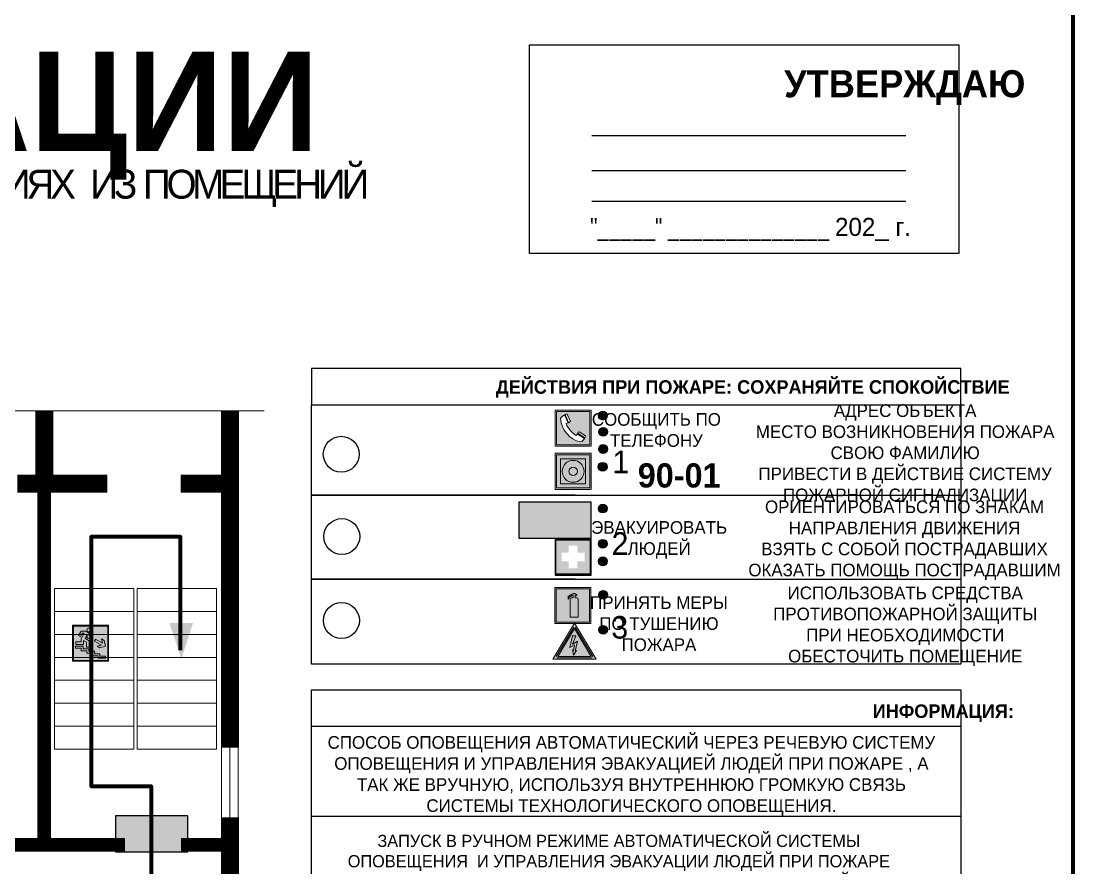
# Model space of a CAD drawing. Header units: millimetres. Extents: x 13114 to 67229, y 22859 to 38520.
# Drawn here: x 27667.4 to 27900.2, y 30702.8 to 30890.4 of the extents above; entities that cross this region are included whole.
import ezdxf

# ---------------------------------------------------------------- set-up
doc = ezdxf.new("R2010")
doc.units = ezdxf.units.MM
doc.layers.add('План_Штампы', color=7, linetype='Continuous')
doc.styles.add('обычный', font='arial.ttf')

# ---------------------------------------------------------------- blocks, each defined once
blk = doc.blocks.new('A$C3E6D3DDE')
at = {"lineweight": 5}
h = blk.add_hatch(color=40, dxfattribs=at)
h.paths.add_polyline_path([(24.1, 1.45), (16.46, -11.35), (31.74, -11.35)])
h.paths.add_polyline_path([(24.09, -0.46), (30.03, -10.41), (18.14, -10.41)], flags=16)
h.paths.add_polyline_path([(24.54, -3.08), (23.41, -6.02), (25.13, -5.01), (24.33, -8.5), (24.82, -8.27), (23.79, -9.86), (23.4, -8.04), (23.8, -8.43), (24.04, -6.29), (22.39, -7.25), (23.44, -3.08)], flags=0)
h = blk.add_hatch(color=256, dxfattribs=at)
h.paths.add_polyline_path([(24.37, 0.03, 0.567511), (23.82, 0.03), (17.59, -10.4, 0.582454), (17.86, -10.88), (30.32, -10.88, 0.582149), (30.6, -10.4)])
h.paths.add_polyline_path([(24.09, -0.46), (18.14, -10.41), (30.03, -10.41)], flags=16)
h.paths.add_polyline_path([(24.54, -3.08), (23.41, -6.02), (25.13, -5.01), (24.33, -8.5), (24.82, -8.27), (23.79, -9.86), (23.4, -8.04), (23.8, -8.43), (24.04, -6.29), (22.39, -7.25), (23.44, -3.08)], flags=0)
h = blk.add_hatch(color=40, dxfattribs=at)
h.paths.add_polyline_path([(24.09, -0.46), (18.14, -10.41), (30.03, -10.41)])
h.paths.add_polyline_path([(24.82, -8.27), (23.79, -9.86), (23.4, -8.04), (23.8, -8.43), (24.04, -6.29), (22.39, -7.25), (23.44, -3.08), (24.54, -3.08), (23.41, -6.02), (25.13, -5.01), (24.33, -8.5)], flags=16)
at = {"color": 40, "lineweight": 5}
for p, q in [((16.46, -11.35), (24.1, 1.45)), ((24.1, 1.45), (31.74, -11.35))]:
    blk.add_line(p, q, dxfattribs=at)
at = {"lineweight": 5}
for p, q in [((17.59, -10.4), (23.82, 0.03)), ((24.37, 0.03), (30.6, -10.4)), ((18.14, -10.41), (24.09, -0.46)), ((23.44, -3.08), (22.39, -7.25)), ((23.41, -6.02), (24.54, -3.08)), ((24.54, -3.08), (23.44, -3.08)), ((24.09, -0.46), (30.03, -10.41)), ((22.39, -7.25), (24.04, -6.29)), ((25.13, -5.01), (23.41, -6.02)), ((24.04, -6.29), (23.8, -8.43)), ((24.33, -8.5), (25.13, -5.01)), ((17.86, -10.88), (30.32, -10.88)), ((18.14, -10.41), (30.03, -10.41)), ((23.8, -8.43), (23.4, -8.04)), ((23.4, -8.04), (23.79, -9.86)), ((23.79, -9.86), (24.82, -8.27)), ((24.82, -8.27), (24.33, -8.5))]:
    blk.add_line(p, q, dxfattribs=at)
at = {"color": 50, "lineweight": 5}
blk.add_line((31.74, -11.35), (16.46, -11.35), dxfattribs=at)
blk = doc.blocks.new('A$C456E1F9C')
at = {"lineweight": 5}
h = blk.add_hatch(color=242, dxfattribs=at)
h.paths.add_polyline_path([(0.51, -1.47), (0.51, -13.26), (12.29, -13.26), (12.29, -1.47)])
h.paths.add_polyline_path([(5.42, -4.95, -0.254479), (4.78, -5.4), (3.52, -2.53, -0.209735), (4.23, -2.4)], flags=16)
h.paths.add_polyline_path([(8.53, -8.6), (10.87, -10.17), (10.54, -10.76), (8.03, -9.13, -0.192251)], flags=16)
h.paths.add_polyline_path([(4.61, -5.49, 0.005518), (3.87, -5.72, 0.128647), (7.49, -10.01, 0.00809), (7.83, -9.33), (10.47, -10.97, -0.16736), (8.99, -12.25, -0.327862), (1.95, -3.95, -0.166952), (3.36, -2.62)], flags=16)
at = {"color": 242, "lineweight": 5}
for p, q in [((0, -13.77), (0, -0.97)), ((12.8, -0.97), (0, -0.97)), ((4.61, -5.49), (3.36, -2.62)), ((3.52, -2.53), (4.78, -5.4)), ((4.23, -2.4), (5.42, -4.95)), ((12.8, -13.77), (12.8, -0.97)), ((7.83, -9.33), (10.47, -10.97)), ((8.03, -9.13), (10.54, -10.76)), ((10.81, -10.12), (8.53, -8.6)), ((10.54, -10.76), (10.8, -10.3)), ((10.8, -10.3), (10.81, -10.12)), ((0, -13.77), (12.8, -13.77))]:
    blk.add_line(p, q, dxfattribs=at)
blk.add_lwpolyline([(0.51, -1.47), (12.29, -1.47), (12.29, -13.26), (0.51, -13.26)], close=True, dxfattribs=at)
for centre, radius, start, end in [((4.59, -5.34), 2.99, 114.2845, 152.1974), ((4.02, -3.27), 0.891, 76.3284, 123.7092), ((11.12, -3.31), 9.19, 183.9915, 256.6009), ((14.98, -39.1), 35.17, 107.1487, 108.4135), ((13.86, -0.94), 11.08, 205.5536, 234.8762), ((4.68, -4.59), 0.824, 276.9621, 334.0723), ((-13.31, 0.8), 23.44, 332.5487, 334.4027), ((8.94, -9.5), 0.989, 114.4092, 157.9388), ((7.87, -9.46), 3, 291.9291, 329.9329)]:
    blk.add_arc(centre, radius, start, end, dxfattribs=at)
blk = doc.blocks.new('A$C54414219')
at = {"true_color": 0xffffff}
h = blk.add_hatch(color=7, dxfattribs=at)
h.paths.add_polyline_path([(2.39, -9.45), (2.39, -18.3), (11.23, -18.3), (11.23, -9.45)], flags=0)
h.paths.add_polyline_path([(10.71, -13.87, -1), (2.92, -13.87, -1)], flags=0)
h.paths.add_polyline_path([(8.3, -13.87, -1), (5.33, -13.87, -1)], flags=0)
h.paths.add_polyline_path([(0.41, -7.47), (0.41, -20.27), (13.21, -20.27), (13.21, -7.47)])
h.paths.add_polyline_path([(0.92, -19.77), (12.71, -19.77), (12.71, -7.98), (0.92, -7.98)], flags=16)
h.paths.add_polyline_path([(11.23, -9.45), (11.23, -18.3), (2.39, -18.3), (2.39, -9.45)], flags=0)
at = {"lineweight": 5}
h = blk.add_hatch(color=242, dxfattribs=at)
h.paths.add_polyline_path([(12.71, -7.98), (0.92, -7.98), (0.92, -19.77), (12.71, -19.77)])
h.paths.add_polyline_path([(11.23, -18.3), (2.39, -18.3), (2.39, -9.45), (11.23, -9.45)], flags=16)
h.paths.add_polyline_path([(10.71, -13.87, -1), (2.92, -13.87, -1)], flags=0)
h.paths.add_polyline_path([(8.3, -13.87, -1), (5.33, -13.87, -1)], flags=0)
at = {"true_color": 0xffffff}
h = blk.add_hatch(color=7, dxfattribs=at)
h.paths.add_polyline_path([(2.39, -9.45), (2.39, -18.3), (11.23, -18.3), (11.23, -9.45)])
h.paths.add_polyline_path([(10.71, -13.87, -1), (2.92, -13.87, -1)], flags=16)
h.paths.add_polyline_path([(8.3, -13.87, -1), (5.33, -13.87, -1)], flags=0)
at = {"lineweight": 5}
h = blk.add_hatch(color=242, dxfattribs=at)
h.paths.add_polyline_path([(2.92, -13.87, 1), (10.71, -13.87, 1)])
h.paths.add_polyline_path([(8.3, -13.87, -1), (5.33, -13.87, -1)], flags=16)
at = {"color": 242, "lineweight": 5}
for p, q in [((0.41, -20.27), (0.41, -7.47)), ((0.41, -7.47), (13.21, -7.47)), ((0.41, -7.47), (13.21, -7.47)), ((13.21, -20.27), (13.21, -7.47)), ((0.41, -20.27), (13.21, -20.27))]:
    blk.add_line(p, q, dxfattribs=at)
for points in [[(0.92, -7.98), (12.71, -7.98), (12.71, -19.77), (0.92, -19.77)], [(2.39, -9.45), (11.23, -9.45), (11.23, -18.3), (2.39, -18.3)]]:
    blk.add_lwpolyline(points, close=True, dxfattribs=at)
for radius in [3.89, 1.49]:
    blk.add_circle((6.81, -13.87), radius, dxfattribs=at)
blk = doc.blocks.new('A$C32E8229D')
at = {"true_color": 0xffffff}
blk.add_hatch(color=7, dxfattribs=at).paths.add_polyline_path([(0, 0), (0, -8), (16, -8), (16, 0)])
h = blk.add_hatch(color=126)
h.paths.add_polyline_path([(0.2, -0.2), (15.8, -0.2), (15.8, -7.8), (0.2, -7.8)])
h.paths.add_polyline_path([(13.49, -2.05), (12.08, -2.05), (11.37, -2.63, 0.162397), (11.29, -2.84), (11.29, -3.63), (10.35, -3.63), (10.35, -4.05), (11.68, -4.05), (11.68, -3.48), (12.26, -4.28), (11.29, -5.1), (11.29, -6.78), (11.85, -6.78), (11.85, -5.44), (12.8, -4.64), (12.8, -5.94), (14.46, -5.94), (14.46, -5.39), (13.45, -5.39), (13.45, -3.97), (12.46, -2.59), (13.15, -2.59), (13.69, -3.34), (14.18, -3)], flags=16)
h.paths.add_polyline_path([(10.74, -1.82, 1), (11.8, -1.82, 1)], flags=16)
h.paths.add_polyline_path([(9.39, -3.59), (5.99, -3.59), (6.56, -3.03), (5.91, -3.03), (5.1, -3.83), (5.91, -4.64), (6.56, -4.64), (5.99, -4.09), (9.39, -4.09)], flags=16)
h.paths.add_polyline_path([(4.29, -1.08), (1.72, -1.08), (1.72, -6.6), (4.29, -6.6)], flags=16)
at = {"color": 126}
blk.add_lwpolyline([(16, -8), (0, -8), (0, 0), (16, 0)], close=True, dxfattribs=at)
blk = doc.blocks.new('A$C18900ED3')
h = blk.add_hatch(color=126)
h.paths.add_polyline_path([(-0.18, -0.18), (-7.02, -0.18), (-7.02, -7.02), (-0.18, -7.02)])
h.paths.add_polyline_path([(-5.89, -4.46), (-5.89, -2.77), (-4.46, -2.77), (-4.46, -1.31), (-2.77, -1.31), (-2.77, -2.77), (-1.33, -2.77), (-1.33, -4.46), (-2.77, -4.46), (-2.77, -5.89), (-4.46, -5.89), (-4.46, -4.46)], flags=16)
at = {"color": 126}
for p, q in [((-7.2, 0), (-7.2, -7.2)), ((0, 0), (-7.2, 0)), ((0, -7.2), (0, 0)), ((-7.02, -7.02), (-7.02, -0.18)), ((-7.02, -0.18), (-0.18, -0.18)), ((-0.18, -0.18), (-0.18, -7.02)), ((-7.2, -7.2), (0, -7.2)), ((-0.18, -7.02), (-7.02, -7.02))]:
    blk.add_line(p, q, dxfattribs=at)
blk = doc.blocks.new('A$C3AD82952')
at = {"true_color": 0xf5f5ff}
h = blk.add_hatch(color=7, dxfattribs=at)
h.dxf.hatch_style = 1
h.paths.add_polyline_path([(8.21, 8.73, 0.414214), (7.89, 9.05), (7.22, 9.05), (7.22, 9.92), (7.59, 9.92, 1), (7.57, 10.36), (7.22, 10.36), (7.22, 10.6), (6.43, 10.6), (6.43, 10.36), (6.01, 10.36), (4.74, 9.59), (4.74, 8.69), (4.98, 8.73), (4.98, 9.26), (6.12, 9.91), (6.43, 9.91), (6.43, 9.05), (5.76, 9.05, 0.414214), (5.44, 8.73), (5.44, 2.2), (8.21, 2.2)], flags=0)
h.paths.add_polyline_path([(12.8, 12.8), (0, 12.8), (0, 0), (12.8, 0)])
h.paths.add_polyline_path([(0.51, 12.29), (12.29, 12.29), (12.29, 0.51), (0.51, 0.51)], flags=16)
h.paths.add_polyline_path([(4.74, 9.59), (6.01, 10.36), (6.43, 10.36), (6.43, 10.6), (7.22, 10.6), (7.22, 10.36), (7.59, 10.36, -0.94586), (7.59, 9.92), (7.22, 9.92), (7.22, 9.05), (7.89, 9.05, -0.414214), (8.21, 8.73), (8.21, 2.2), (5.44, 2.2), (5.44, 8.73, -0.414214), (5.76, 9.05), (6.43, 9.05), (6.43, 9.91), (6.12, 9.91), (4.98, 9.26), (4.98, 8.73), (4.74, 8.69)], flags=0)
h = blk.add_hatch(color=242)
h.dxf.hatch_style = 1
h.paths.add_polyline_path([(12.29, 12.29), (0.51, 12.29), (0.51, 0.51), (12.29, 0.51)])
h.paths.add_polyline_path([(4.74, 8.69), (4.74, 9.59), (6.01, 10.36), (6.43, 10.36), (6.43, 10.6), (7.22, 10.6), (7.22, 10.36), (7.59, 10.36, -0.94586), (7.59, 9.92), (7.22, 9.92), (7.22, 9.05), (7.89, 9.05, -0.414214), (8.21, 8.73), (8.21, 2.2), (5.44, 2.2), (5.44, 8.73, -0.414214), (5.76, 9.05), (6.43, 9.05), (6.43, 9.91), (6.12, 9.91), (4.98, 9.26), (4.98, 8.73)], flags=16)
h = blk.add_hatch(color=7, dxfattribs=at)
h.dxf.hatch_style = 1
h.paths.add_polyline_path([(8.21, 8.73, 0.414214), (7.89, 9.05), (7.22, 9.05), (7.22, 9.92), (7.59, 9.92, 1), (7.57, 10.36), (7.22, 10.36), (7.22, 10.6), (6.43, 10.6), (6.43, 10.36), (6.01, 10.36), (4.74, 9.59), (4.74, 8.69), (4.98, 8.73), (4.98, 9.26), (6.12, 9.91), (6.43, 9.91), (6.43, 9.05), (5.76, 9.05, 0.414214), (5.44, 8.73), (5.44, 2.2), (8.21, 2.2)])
at = {"color": 242, "lineweight": 5}
for p, q in [((0, 0), (0, 12.8)), ((0, 12.8), (12.8, 12.8)), ((12.8, 0), (12.8, 12.8)), ((6.01, 10.36), (4.74, 9.59)), ((4.74, 9.59), (4.74, 8.69)), ((4.74, 8.69), (4.98, 8.73)), ((4.98, 9.26), (6.12, 9.91)), ((4.98, 8.73), (4.98, 9.26)), ((5.44, 2.2), (5.44, 8.73)), ((5.76, 9.05), (6.43, 9.05)), ((6.01, 10.36), (6.43, 10.36)), ((6.12, 9.91), (6.43, 9.91)), ((7.22, 10.6), (6.43, 10.6)), ((6.43, 10.6), (6.43, 10.36)), ((6.43, 9.91), (6.43, 9.05)), ((7.22, 10.36), (7.22, 10.6)), ((7.59, 10.36), (7.22, 10.36)), ((7.22, 9.05), (7.22, 9.92)), ((7.59, 9.92), (7.22, 9.92)), ((7.89, 9.05), (7.22, 9.05)), ((8.21, 2.2), (8.21, 8.73)), ((0, 0), (12.8, 0)), ((5.44, 2.2), (8.21, 2.2))]:
    blk.add_line(p, q, dxfattribs=at)
blk.add_lwpolyline([(0.51, 12.29), (12.29, 12.29), (12.29, 0.51), (0.51, 0.51)], close=True, dxfattribs=at)
for centre, radius, start, end in [((5.76, 8.73), 0.32, 90, 180), ((7.58, 10.14), 0.223, 273.1875, 86.8125), ((7.89, 8.73), 0.32, 0, 90)]:
    blk.add_arc(centre, radius, start, end, dxfattribs=at)
blk = doc.blocks.new('A$C7B4425F7')
at = {"true_color": 0xffffff}
blk.add_hatch(color=7, dxfattribs=at).paths.add_polyline_path([(0, 0), (-16, 0), (-16, -8), (0, -8)])
h = blk.add_hatch(color=126)
h.paths.add_polyline_path([(-0.2, -0.2), (-15.8, -0.2), (-15.8, -7.8), (-0.2, -7.8)])
h.paths.add_polyline_path([(-11.76, -2.03), (-11.76, -3.66), (-11.17, -3.66, -0.568275), (-11.17, -6.18), (-12.58, -6.18), (-12.58, -2.03)], flags=16)
h.paths.add_polyline_path([(-13.33, -4.12, -0.495768), (-13.59, -6.18), (-15.03, -6.18), (-15.03, -2.03), (-13.59, -2.03, -0.487973)], flags=16)
h.paths.add_polyline_path([(-10.25, -2.03), (-9.48, -2.03), (-9.48, -6.18), (-10.25, -6.18)], flags=16)
h.paths.add_polyline_path([(-13.84, -3.69), (-14.24, -3.69), (-14.24, -3.03), (-13.9, -3.03, -0.692621)], flags=0)
h.paths.add_polyline_path([(-9.15, -2.03), (-8.4, -2.03), (-8.04, -3.07), (-7.68, -2.03), (-6.93, -2.03), (-7.64, -4.1), (-6.93, -6.18), (-7.68, -6.18), (-8.04, -5.14), (-8.4, -6.18), (-9.15, -6.18), (-8.44, -4.1)], flags=16)
h.paths.add_polyline_path([(-11.76, -4.46), (-11.42, -4.46, -0.692621), (-11.36, -5.12), (-11.76, -5.12)], flags=0)
h.paths.add_polyline_path([(-13.9, -5.2), (-14.24, -5.2), (-14.24, -4.55), (-13.84, -4.55, -0.708038)], flags=0)
edge = h.paths.add_edge_path(flags=16)
edge.add_ellipse((-5.51, -4.08), major_axis=(0, 2.05), ratio=0.586184, start_angle=0, end_angle=360)
edge = h.paths.add_edge_path(flags=0)
edge.add_ellipse((-5.51, -4.08), major_axis=(0, 1.14), ratio=0.454828, start_angle=0, end_angle=360)
h.paths.add_polyline_path([(-4.13, -4.96, 0.377264), (-3.48, -4.52, 0.0555), (-3.16, -2.03), (-1.66, -2.03), (-1.66, -4.96), (-0.96, -4.96), (-0.96, -7.01), (-1.75, -7.01), (-1.75, -6.18), (-3.3, -6.18), (-3.3, -7.02), (-4.13, -7.02)], flags=16)
h.paths.add_polyline_path([(-2.73, -2.91), (-2.28, -2.91), (-2.28, -4.96), (-3.05, -4.96, 0.079136)], flags=0)
at = {"color": 126}
blk.add_lwpolyline([(-16, -8), (0, -8), (0, 0), (-16, 0)], close=True, dxfattribs=at)
blk = doc.blocks.new('вниз')
at = {"lineweight": 0, "true_color": 0xffffff}
h = blk.add_hatch(color=7, dxfattribs=at)
h.dxf.hatch_style = 1
h.paths.add_polyline_path([(40994.51, -4472.22), (40986.51, -4472.22), (40986.51, -4480.22), (40994.51, -4480.22)])
h.paths.add_polyline_path([(40994.31, -4472.42), (40994.31, -4480.01), (40986.71, -4480.01), (40986.71, -4472.42)], flags=16)
h.paths.add_polyline_path([(40988.43, -4473.53), (40989.43, -4473.53), (40990.19, -4473.96), (40990.19, -4474.6), (40991, -4474.6), (40991, -4475.06), (40989.73, -4475.06), (40989.73, -4474.46), (40989.3, -4475.18), (40990.17, -4475.7), (40990.17, -4477.11), (40989.63, -4477.11), (40989.63, -4476.01), (40988.94, -4475.59), (40988.94, -4476.46), (40988.94, -4476.46), (40987.47, -4476.46), (40987.26, -4476.46), (40987.26, -4475.92), (40988.4, -4475.92), (40988.4, -4475.2), (40989.1, -4473.99), (40988.66, -4473.99), (40988.24, -4474.7), (40987.86, -4474.47), (40988.41, -4473.56)], flags=0)
h.paths.add_polyline_path([(40990.55, -4473.29, -1), (40989.69, -4473.29, -1)], flags=0)
h.paths.add_polyline_path([(40988.85, -4476.89), (40988.85, -4477.43), (40990.1, -4477.43), (40990.1, -4477.99), (40991.34, -4477.99), (40991.34, -4478.54), (40992.59, -4478.54), (40992.59, -4479.09), (40993.83, -4479.09), (40993.83, -4479.52), (40992.17, -4479.52), (40992.17, -4478.97), (40990.91, -4478.97), (40990.91, -4478.41), (40989.68, -4478.41), (40989.68, -4477.86), (40988.43, -4477.86), (40988.43, -4477.31), (40987.6, -4477.31), (40987.18, -4477.31), (40987.18, -4476.89)], flags=0)
h.paths.add_polyline_path([(40991.61, -4475.33), (40993.12, -4476.2), (40992.9, -4475.27), (40993.48, -4475.6), (40993.83, -4476.88), (40992.56, -4477.22), (40991.97, -4476.88), (40992.9, -4476.61), (40991.38, -4475.74), (40991.58, -4475.39)], flags=0)
h.paths.add_polyline_path([(40990.19, -4473.96), (40989.43, -4473.53), (40988.43, -4473.53), (40988.41, -4473.56), (40987.86, -4474.47), (40988.24, -4474.7), (40988.66, -4473.99), (40989.1, -4473.99), (40988.4, -4475.2), (40988.4, -4475.92), (40987.26, -4475.92), (40987.26, -4476.46), (40987.47, -4476.46), (40988.94, -4476.46), (40988.94, -4476.27), (40988.94, -4475.59), (40989.63, -4476.01), (40989.63, -4477.11), (40990.17, -4477.11), (40990.17, -4475.7), (40989.3, -4475.18), (40989.73, -4474.46), (40989.73, -4475.06), (40991, -4475.06), (40991, -4474.6), (40990.19, -4474.6)], flags=0)
h.paths.add_polyline_path([(40990.55, -4473.29, 1), (40989.69, -4473.29, 1)], flags=0)
h.paths.add_polyline_path([(40991.61, -4475.33), (40991.58, -4475.39), (40991.38, -4475.74), (40992.9, -4476.61), (40991.97, -4476.88), (40992.56, -4477.22), (40993.83, -4476.88), (40993.48, -4475.6), (40992.9, -4475.27), (40993.12, -4476.2)], flags=0)
h.paths.add_polyline_path([(40990.1, -4477.43), (40988.85, -4477.43), (40988.85, -4476.89), (40987.18, -4476.89), (40987.18, -4477.31), (40987.6, -4477.31), (40988.43, -4477.31), (40988.43, -4477.86), (40989.68, -4477.86), (40989.68, -4478.41), (40990.91, -4478.41), (40990.91, -4478.97), (40992.17, -4478.97), (40992.17, -4479.52), (40993.83, -4479.52), (40993.83, -4479.09), (40992.59, -4479.09), (40992.59, -4478.54), (40991.34, -4478.54), (40991.34, -4477.99), (40990.1, -4477.99)], flags=0)
at = {"lineweight": 0}
h = blk.add_hatch(color=126, dxfattribs=at)
h.dxf.hatch_style = 1
h.paths.add_polyline_path([(40994.31, -4472.42), (40986.71, -4472.42), (40986.71, -4480.01), (40994.31, -4480.01)])
h.paths.add_polyline_path([(40988.43, -4473.53), (40989.43, -4473.53), (40990.19, -4473.96), (40990.19, -4474.6), (40991, -4474.6), (40991, -4475.06), (40989.73, -4475.06), (40989.73, -4474.46), (40989.3, -4475.18), (40990.17, -4475.7), (40990.17, -4477.11), (40989.63, -4477.11), (40989.63, -4476.01), (40988.94, -4475.59), (40988.94, -4476.46), (40988.94, -4476.46), (40987.47, -4476.46), (40987.26, -4476.46), (40987.26, -4475.92), (40988.4, -4475.92), (40988.4, -4475.2), (40989.1, -4473.99), (40988.66, -4473.99), (40988.24, -4474.7), (40987.86, -4474.47), (40988.41, -4473.56)], flags=16)
h.paths.add_polyline_path([(40990.55, -4473.29, -1), (40989.69, -4473.29, -1)], flags=16)
h.paths.add_polyline_path([(40988.85, -4476.89), (40988.85, -4477.43), (40990.1, -4477.43), (40990.1, -4477.99), (40991.34, -4477.99), (40991.34, -4478.54), (40992.59, -4478.54), (40992.59, -4479.09), (40993.83, -4479.09), (40993.83, -4479.52), (40992.17, -4479.52), (40992.17, -4478.97), (40990.91, -4478.97), (40990.91, -4478.41), (40989.68, -4478.41), (40989.68, -4477.86), (40988.43, -4477.86), (40988.43, -4477.31), (40987.6, -4477.31), (40987.18, -4477.31), (40987.18, -4476.89)], flags=16)
h.paths.add_polyline_path([(40991.61, -4475.33), (40993.12, -4476.2), (40992.9, -4475.27), (40993.48, -4475.6), (40993.83, -4476.88), (40992.56, -4477.22), (40991.97, -4476.88), (40992.9, -4476.61), (40991.38, -4475.74), (40991.58, -4475.39)], flags=16)
at = {"lineweight": 0, "true_color": 0xffffff}
h = blk.add_hatch(color=7, dxfattribs=at)
h.dxf.hatch_style = 1
h.paths.add_polyline_path([(40989.73, -4474.46), (40989.73, -4475.06), (40991, -4475.06), (40991, -4474.6), (40990.19, -4474.6), (40990.19, -4473.96), (40989.43, -4473.53), (40988.43, -4473.53), (40988.41, -4473.56), (40987.86, -4474.47), (40988.24, -4474.7), (40988.66, -4473.99), (40989.1, -4473.99), (40988.4, -4475.2), (40988.4, -4475.92), (40987.26, -4475.92), (40987.26, -4476.46), (40987.47, -4476.46), (40988.94, -4476.46), (40988.94, -4475.59), (40989.63, -4476.01), (40989.63, -4477.11), (40990.17, -4477.11), (40990.17, -4475.7), (40989.3, -4475.18)])
h.paths.add_polyline_path([(40989.69, -4473.29, 1), (40990.55, -4473.29, 1)])
h.paths.add_polyline_path([(40991.61, -4475.33), (40991.58, -4475.39), (40991.38, -4475.74), (40992.9, -4476.61), (40991.97, -4476.88), (40992.56, -4477.22), (40993.83, -4476.88), (40993.48, -4475.6), (40992.9, -4475.27), (40993.12, -4476.2)])
h.paths.add_polyline_path([(40990.1, -4477.43), (40988.85, -4477.43), (40988.85, -4476.89), (40987.18, -4476.89), (40987.18, -4477.31), (40987.6, -4477.31), (40988.43, -4477.31), (40988.43, -4477.86), (40989.68, -4477.86), (40989.68, -4478.41), (40990.91, -4478.41), (40990.91, -4478.97), (40992.17, -4478.97), (40992.17, -4479.52), (40993.83, -4479.52), (40993.83, -4479.09), (40992.59, -4479.09), (40992.59, -4478.54), (40991.34, -4478.54), (40991.34, -4477.99), (40990.1, -4477.99)])
at = {"color": 126, "lineweight": 0}
for points in [[(40986.51, -4472.22), (40994.51, -4472.22), (40994.51, -4480.22), (40986.51, -4480.22)], [(40986.71, -4472.42), (40994.31, -4472.42), (40994.31, -4480.01), (40986.71, -4480.01)]]:
    blk.add_lwpolyline(points, close=True, dxfattribs=at)
for points in [[(40987.47, -4476.46), (40987.26, -4476.46), (40987.26, -4475.92), (40988.4, -4475.92), (40988.4, -4475.2), (40989.1, -4473.99), (40988.66, -4473.99), (40988.24, -4474.7), (40987.86, -4474.47), (40988.41, -4473.56), (40988.43, -4473.53), (40989.43, -4473.53), (40990.19, -4473.96), (40990.19, -4474.6), (40991, -4474.6), (40991, -4475.06), (40989.73, -4475.06), (40989.73, -4474.46), (40989.3, -4475.18), (40990.17, -4475.7), (40990.17, -4477.11), (40989.63, -4477.11), (40989.63, -4476.01), (40988.94, -4475.59), (40988.94, -4476.46)], [(40991.58, -4475.39), (40991.38, -4475.74), (40992.9, -4476.61), (40991.97, -4476.88), (40992.56, -4477.22), (40993.83, -4476.88), (40993.48, -4475.6), (40992.9, -4475.27), (40993.12, -4476.2), (40991.61, -4475.33), (40991.58, -4475.39)], [(40987.6, -4477.31), (40987.18, -4477.31), (40987.18, -4476.89), (40988.85, -4476.89), (40988.85, -4477.43), (40990.1, -4477.43), (40990.1, -4477.99), (40991.34, -4477.99), (40991.34, -4478.54), (40992.59, -4478.54), (40992.59, -4479.09), (40993.83, -4479.09), (40993.83, -4479.52), (40992.17, -4479.52), (40992.17, -4478.97), (40990.91, -4478.97), (40990.91, -4478.41), (40989.68, -4478.41), (40989.68, -4477.86), (40988.43, -4477.86), (40988.43, -4477.31), (40987.6, -4477.31)], [(40987.47, -4476.46), (40988.94, -4476.46), (40988.94, -4476.27)]]:
    blk.add_lwpolyline(points, dxfattribs=at)
blk.add_circle((40990.12, -4473.29), 0.432, dxfattribs=at)

msp = doc.modelspace()

# ---------------------------------------------------------------- hatches: boundary and pattern name
at = {"lineweight": 0}
h = msp.add_hatch(color=256, dxfattribs=at)
h.dxf.hatch_style = 1
h.paths.add_polyline_path([(27795.17, 30802.95, 1), (27797.1, 30802.95, 1)])
h = msp.add_hatch(color=256, dxfattribs=at)
h.dxf.hatch_style = 1
h.paths.add_polyline_path([(27795.27, 30799.37, 1), (27797.21, 30799.37, 1)])
h = msp.add_hatch(color=256, dxfattribs=at)
h.dxf.hatch_style = 1
h.paths.add_polyline_path([(27795.24, 30795.56, 1), (27797.17, 30795.56, 1)])
h = msp.add_hatch(color=256, dxfattribs=at)
h.dxf.hatch_style = 1
h.paths.add_polyline_path([(27795.15, 30791.63, 1), (27797.08, 30791.63, 1)])
h = msp.add_hatch(color=256, dxfattribs=at)
h.dxf.hatch_style = 1
h.paths.add_polyline_path([(27795.16, 30782.36, 1), (27797.1, 30782.36, 1)])
h = msp.add_hatch(color=256, dxfattribs=at)
h.dxf.hatch_style = 1
h.paths.add_polyline_path([(27795.21, 30774.58, 1), (27797.14, 30774.58, 1)])
h = msp.add_hatch(color=256, dxfattribs=at)
h.dxf.hatch_style = 1
h.paths.add_polyline_path([(27795.2, 30770.68, 1), (27797.13, 30770.68, 1)])
h = msp.add_hatch(color=256, dxfattribs=at)
h.dxf.hatch_style = 1
h.paths.add_polyline_path([(27795.26, 30763.26, 1), (27797.19, 30763.26, 1)])
h = msp.add_hatch(color=256, dxfattribs=at)
h.dxf.hatch_style = 1
h.paths.add_polyline_path([(27795.26, 30755.49, 1), (27797.19, 30755.49, 1)])

# ---------------------------------------------------------------- linework, layer by layer
at = {"color": 1, "lineweight": 100}
msp.add_lwpolyline([(27300.23, 30895.65), (27900.23, 30895.65), (27900.23, 30500.65), (27300.23, 30500.65)], close=True, dxfattribs=at)
for points in [[(27779.95, 30885.06), (27874.95, 30885.06), (27874.95, 30838.86), (27779.95, 30838.86)], [(27731.63, 30805.31), (27875.39, 30805.31), (27875.39, 30813.36), (27731.63, 30813.36)], [(27731.63, 30805.31), (27875.39, 30805.31), (27875.39, 30747.91), (27731.63, 30747.91)]]:
    msp.add_lwpolyline(points, close=True)
for points in [[(27793.7, 30865.02), (27863.23, 30865.02)], [(27793.7, 30857.26), (27863.23, 30857.26)], [(27793.7, 30850.47), (27863.23, 30850.47)], [(27790.04, 30785.31), (27731.63, 30785.31), (27875.39, 30785.31)], [(27790.04, 30766.74), (27731.63, 30766.74), (27875.39, 30766.74)]]:
    msp.add_lwpolyline(points)
at = {"lineweight": 0}
for points, const_width in [([(27672.49, 30787.87), (27672.49, 30804.04)], 4), ([(27713.59, 30787.87), (27713.59, 30804.04)], 4), ([(27672.49, 30707.87), (27672.49, 30787.87)], 3), ([(27690.34, 30707.87), (27610.05, 30707.87)], 3), ([(27712.97, 30707.87), (27702.74, 30707.87)], 3)]:
    msp.add_lwpolyline(points, dxfattribs=dict(at, const_width=const_width))
for points in [[(27721.21, 30804.04), (27664.94, 30804.04)], [(27711.75, 30730.17), (27711.75, 30708.9)], [(27713.59, 30729.39), (27713.59, 30708.12)], [(27715.39, 30730.35), (27715.39, 30709.08)]]:
    msp.add_lwpolyline(points, dxfattribs=at)
at = {"lineweight": 100, "const_width": 4}
for points in [[(27686.44, 30787.87), (27666.55, 30787.87)], [(27702.71, 30787.87), (27713.59, 30787.87), (27713.59, 30729.39)], [(27713.59, 30713.97), (27713.59, 30664.32)]]:
    msp.add_lwpolyline(points, dxfattribs=at)
at = {"color": 126, "lineweight": 100, "true_color": 0x008754}
msp.add_lwpolyline([(27702.67, 30751.01), (27702.67, 30776.1), (27682.87, 30776.1), (27682.87, 30720.89), (27696.17, 30720.89), (27696.17, 30697.53), (27384.95, 30697.53), (27384.95, 30571.06)], dxfattribs=at)
at = {"lineweight": 0}
for points in [[(27692.33, 30764.64), (27674.78, 30764.64), (27674.78, 30759.56), (27692.33, 30759.56)], [(27710.62, 30764.64), (27693.08, 30764.64), (27693.08, 30759.56), (27710.62, 30759.56)], [(27692.33, 30759.56), (27674.78, 30759.56), (27674.78, 30754.48), (27692.33, 30754.48)], [(27710.62, 30759.56), (27693.08, 30759.56), (27693.08, 30754.48), (27710.62, 30754.48)], [(27692.33, 30754.48), (27674.78, 30754.48), (27674.78, 30749.4), (27692.33, 30749.4)], [(27710.62, 30754.48), (27693.08, 30754.48), (27693.08, 30749.4), (27710.62, 30749.4)], [(27692.33, 30749.4), (27674.78, 30749.4), (27674.78, 30744.33), (27692.33, 30744.33)], [(27710.62, 30749.4), (27693.08, 30749.4), (27693.08, 30744.33), (27710.62, 30744.33)], [(27692.33, 30744.33), (27674.78, 30744.33), (27674.78, 30739.25), (27692.33, 30739.25)], [(27710.62, 30744.33), (27693.08, 30744.33), (27693.08, 30739.25), (27710.62, 30739.25)], [(27692.33, 30739.25), (27674.78, 30739.25), (27674.78, 30734.17), (27692.33, 30734.17)], [(27710.62, 30739.25), (27693.08, 30739.25), (27693.08, 30734.17), (27710.62, 30734.17)], [(27692.33, 30734.17), (27674.78, 30734.17), (27674.78, 30729.09), (27692.33, 30729.09)], [(27710.62, 30734.17), (27693.08, 30734.17), (27693.08, 30729.09), (27710.62, 30729.09)]]:
    msp.add_lwpolyline(points, close=True, dxfattribs=at)
at = {"color": 0}
msp.add_lwpolyline([(27731.63, 30742.25), (27875.39, 30742.25), (27875.39, 30676.8), (27731.63, 30676.8)], close=True, dxfattribs=at)
for points in [[(27731.63, 30734.2), (27875.39, 30734.2)], [(27731.63, 30714.2), (27875.39, 30714.2)]]:
    msp.add_lwpolyline(points, dxfattribs=at)
for centre, radius in [((27796.14, 30802.95), 0.966), ((27796.24, 30799.37), 0.966), ((27738.25, 30794.39), 3.98), ((27796.2, 30795.56), 0.966), ((27796.12, 30791.63), 0.966), ((27796.13, 30782.36), 0.966), ((27738.35, 30776.16), 3.98), ((27796.17, 30774.58), 0.966), ((27796.16, 30770.68), 0.966), ((27796.22, 30763.26), 0.966), ((27738.28, 30757.58), 3.98), ((27796.23, 30755.49), 0.966)]:
    msp.add_circle(centre, radius)
at = {"layer": 'План_Штампы', "color": 126, "true_color": 0x008754}
msp.add_solid([(27700.2, 30757.04), (27705.43, 30757.02), (27702.84, 30749.01)], dxfattribs=at)

# ---------------------------------------------------------------- block references
for name, p, xscale, yscale, zscale in [('A$C456E1F9C', (27785.58, 30804.77), 0.625, 0.625, 0.625), ('A$C54414219', (27785.32, 30799.28), 0.625, 0.625, 0.625), ('A$C18900ED3', (27793.58, 30775.64), 1.111111111007631, 1.111111111007631, 1.111111111007631), ('A$C3AD82952', (27785.53, 30756.9), 0.625, 0.625, 0.625), ('A$C3E6D3DDE', (27774.82, 30756.09), 0.625, 0.625, 0.625)]:
    msp.add_blockref(name, p, dxfattribs=dict(xscale=xscale, yscale=yscale, zscale=zscale))
at = {"xscale": -1}
msp.add_blockref('A$C32E8229D', (27793.58, 30783.78), dxfattribs=at)
at = {"color": 126, "true_color": 0x008754}
msp.add_blockref('вниз', (-13307.76, 35228.75), dxfattribs=at)
at = {"layer": 'План_Штампы'}
msp.add_blockref('A$C7B4425F7', (27704.29, 30714.34), dxfattribs=at)

# ---------------------------------------------------------------- texts
at = {"lineweight": 0, "style": 'обычный'}
for s, insert, char_height, width, attachment_point in [('{\\fProxima Nova Rg|b1|i0|c204|p2;ПЛАН ЭВАКУАЦИИ}', (27456.04, 30883.58), 22, 493.8901, 1), ('\\pi-18,l18,t18;{\\fProxima Nova Rg|b1|i0|c204|p2;УТВЕРЖДАЮ\\H1.1997x; }', (27862.99, 30875.6), 6, 126.6484, 5), ('{\\fArial Narrow|b0|i0|c204|p34;"_____" ______________ \\fProxima Nova Rg|b0|i0|c204|p2;202_ г. }', (27828.86, 30844.18), 4, 78.6503, 5), ('{\\fProxima Nova Rg|b1|i0|c204|p2;ДЕЙСТВИЯ ПРИ ПОЖАРЕ: СОХРАНЯЙТЕ СПОКОЙСТВИЕ\\H1.6644x; }', (27829.34, 30808.86), 3, 175.1736, 5), ('{\\fProxima Nova Rg|b0|i0|c204|p2;СООБЩИТЬ ПО \\PТЕЛЕФОНУ}', (27808.01, 30799.76), 2.8, 126.6484, 5), ('\\pi-8.4,l8.4,t8.4;{\\fProxima Nova Rg|b0|i0|c204|p2;АДРЕС ОБЪЕКТА\\PМЕСТО ВОЗНИКНОВЕНИЯ ПОЖАРА \\PСВОЮ ФАМИЛИЮ\\PПРИВЕСТИ В ДЕЙСТВИЕ СИСТЕМУ \\PПОЖАРНОЙ СИГНАЛИЗАЦИИ}', (27863.08, 30794.32), 2.8, 126.6484, 5), ('{\\fProxima Nova Rg|b0|i0|c204|p2;1\\H1.1667x; }', (27800.11, 30792.69), 5, 126.6484, 5), ('{\\fProxima Nova Rg|b1|i0|c204|p2;\\H1.0714x;90-01\\fProxima Nova Rg|b0|i0|c204|p2;\\H0.93331x; \\H1.3449x; }', (27813.05, 30789.67), 5, 126.6484, 5), ('\\pi-8.4,l8.4,t8.4;{\\fProxima Nova Rg|b0|i0|c204|p2;ОРИЕНТИРОВАТЬСЯ ПО ЗНАКАМ \\PНАПРАВЛЕНИЯ ДВИЖЕНИЯ\\PВЗЯТЬ С СОБОЙ ПОСТРАДАВШИХ\\PОКАЗАТЬ ПОМОЩЬ ПОСТРАДАВШИМ}', (27862.94, 30775.35), 2.8, 126.6484, 5), ('{\\fProxima Nova Rg|b0|i0|c204|p2;ЭВАКУИРОВАТЬ \\PЛЮДЕЙ}', (27808.62, 30775.44), 2.8, 126.6484, 5), ('{\\fProxima Nova Rg|b0|i0|c204|p2;2\\H1.1967x; }', (27799.96, 30774.61), 5, 126.6484, 5), ('\\pi-8.4,l8.4,t8.4;{\\fProxima Nova Rg|b0|i0|c204|p2;ИСПОЛЬЗОВАТЬ СРЕДСТВА \\PПРОТИВОПОЖАРНОЙ ЗАЩИТЫ \\PПРИ НЕОБХОДИМОСТИ \\PОБЕСТОЧИТЬ ПОМЕЩЕНИЕ}', (27863.1, 30756.28), 2.8, 126.6484, 5), ('{\\fProxima Nova Rg|b0|i0|c204|p2;ПРИНЯТЬ МЕРЫ \\PПО ТУШЕНИЮ \\PПОЖАРА}', (27808.58, 30756.86), 2.8, 126.6484, 5), ('{\\fProxima Nova Rg|b0|i0|c204|p2;3\\H1.1967x; }', (27799.9, 30756.03), 5, 126.6484, 5), ('{\\fProxima Nova Rg|b1|i0|c204|p2;ИНФОРМАЦИЯ:\\H1.1997x; }', (27871.53, 30737.05), 3, 175.1736, 5), ('{\\fProxima Nova Rg|b0|i0|c204|p2;СПОСОБ ОПОВЕЩЕНИЯ АВТОМАТИЧЕСКИЙ ЧЕРЕЗ РЕЧЕВУЮ СИСТЕМУ ОПОВЕЩЕНИЯ И УПРАВЛЕНИЯ ЭВАКУАЦИЕЙ ЛЮДЕЙ ПРИ ПОЖАРЕ , А ТАК ЖЕ ВРУЧНУЮ, ИСПОЛЬЗУЯ ВНУТРЕННЮЮ ГРОМКУЮ СВЯЗЬ СИСТЕМЫ ТЕХНОЛОГИЧЕСКОГО ОПОВЕЩЕНИЯ.}', (27802.48, 30723.16), 2.8, 137.0334, 5), ('{\\fProxima Nova Rg|b0|i0|c204|p2;\\P\\pt8.1;ЗАПУСК В РУЧНОМ РЕЖИМЕ АВТОМАТИЧЕСКОЙ СИСТЕМЫ ОПОВЕЩЕНИЯ  И УПРАВЛЕНИЯ ЭВАКУАЦИИ ЛЮДЕЙ ПРИ ПОЖАРЕ ПРОИЗВОДИТСЯ ОТ РУЧНЫХ ПОЖАРНЫХ ИЗВЕЩАТЕЛЕЙ, УСТАНАНОВЛЕННЫХ НА СТЕНАХ ВБЛИЗИ ЭВАКУАЦИОННЫХ ВЫХОДОВ. }', (27799.7, 30703.86), 2.7, 131.4512, 5)]:
    msp.add_mtext(s, dxfattribs=dict(at, insert=insert, char_height=char_height, width=width, attachment_point=attachment_point))
at = {"color": 0, "lineweight": 0, "insert": (27606.04, 30857.6), "char_height": 8, "width": 449.2158, "attachment_point": 5, "style": 'обычный'}
msp.add_mtext('{\\fArial Black|b1|i0|c204|p34;\\H2x;\\T0.85;  \\fArial Narrow|b0|i0|c204|p34;\\H0.8x;\\W0.9;\\P\\fProxima Nova Rg|b0|i0|c204|p2;\\H0.5x;\\W1;\\C256;ПРИ ПОЖАРЕ  ИЛИ ДРУГИХ ЧРЕЗВЫЧАЙНЫХ СИТУАЦИЯХ  ИЗ ПОМЕЩЕНИЙ \\fProxima Nova Rg|b1|i0|c204|p2;\\H1.25x;\\PХМЦ:   АБК 3 ЭТАЖ }', dxfattribs=at)

doc.saveas('drawing.dxf')
